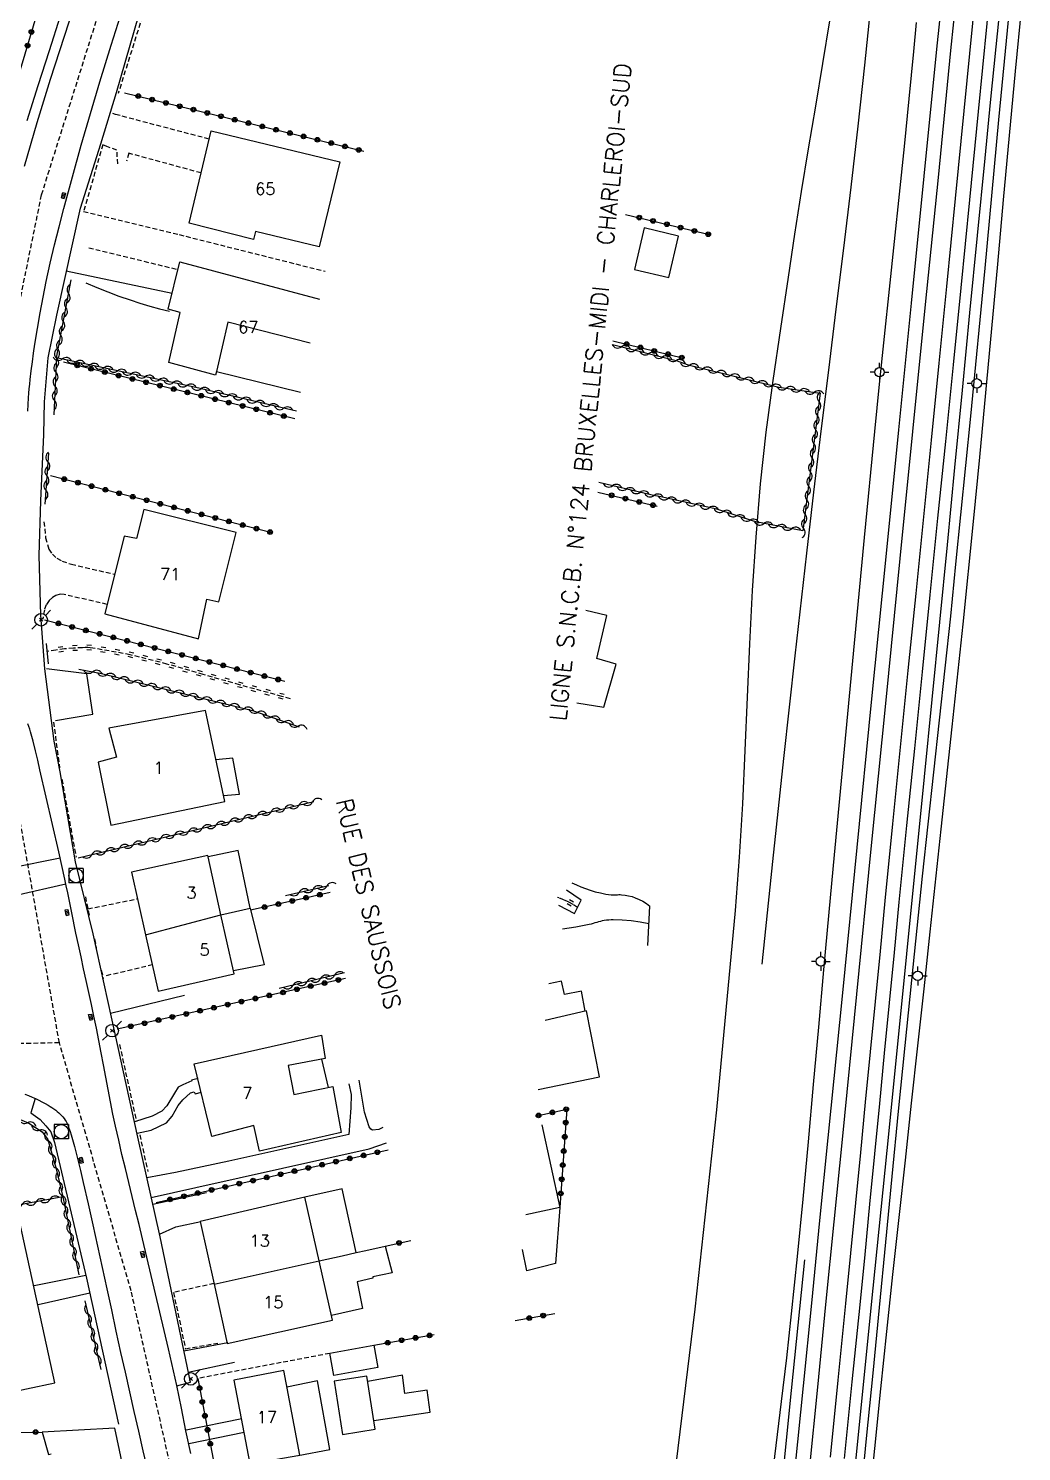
# Model space of a CAD drawing. Header units: millimetres. Extents: x 149998 to 151001, y 150999 to 152001.
# Drawn here: x 150295.6 to 150400.7, y 151510.6 to 151661.1 of the extents above; entities that cross this region are included whole.
import ezdxf
from ezdxf.enums import TextEntityAlignment as Align

# ---------------------------------------------------------------- set-up
doc = ezdxf.new("R2010")
doc.units = ezdxf.units.MM
doc.linetypes.add('DASHED', pattern=[0.75, 0.5, -0.25])
doc.layers.get('0').update_dxf_attribs({"linetype": 'CONTINUOUS'})
for name, color, linetype in [('W0001', 6, 'DASHED'), ('W0008', 7, 'CONTINUOUS'), ('W0014', 7, 'CONTINUOUS'), ('W0017', 7, 'CONTINUOUS'), ('W0020', 2, 'CONTINUOUS'), ('W0101', 7, 'CONTINUOUS'), ('W0104', 1, 'CONTINUOUS'), ('W0112', 1, 'DASHED'), ('W0120', 7, 'CONTINUOUS'), ('W0211', 2, 'CONTINUOUS'), ('W0214', 2, 'CONTINUOUS'), ('W0220', 5, 'DASHED'), ('W0310', 3, 'CONTINUOUS'), ('W0322', 7, 'CONTINUOUS'), ('W0323', 7, 'CONTINUOUS'), ('W0333', 7, 'CONTINUOUS'), ('W0401', 7, 'CONTINUOUS'), ('W0420', 7, 'CONTINUOUS'), ('W0473', 7, 'CONTINUOUS'), ('W0610', 7, 'CONTINUOUS'), ('W0700', 7, 'CONTINUOUS'), ('W0989', 7, 'CONTINUOUS'), ('W0991', 7, 'CONTINUOUS'), ('W1102', 7, 'CONTINUOUS')]:
    doc.layers.add(name, color=color, linetype=linetype)
doc.styles.get("Standard").update_dxf_attribs({"font": 'romans.shx', "width": 0.85})

# ---------------------------------------------------------------- blocks, each defined once
blk = doc.blocks.new('T473')
for p, q in [((-0.166667, 0.166667), (0.166667, -0.166667)), ((-0.166667, -0.166667), (0.166667, 0.166667)), ((0.500001, 0.500001), (1.000002, 1.000002)), ((-1.000002, -1.000002), (-0.500001, -0.500001))]:
    blk.add_line(p, q)
blk.add_ellipse((0, 0), major_axis=(0.471405, 0.471405), ratio=1, start_param=5.4977871438, end_param=11.780972451)
blk = doc.blocks.new('T610')
for p, q in [((-0.500001, 0), (-1.000002, 0)), ((0, 0.500001), (0, 1.000002)), ((0.500001, 0), (1.000002, 0)), ((0, -0.500001), (0, -1.000002))]:
    blk.add_line(p, q)
blk.add_ellipse((0, 0), major_axis=(-0.353554, 0.353554), ratio=1, start_param=3.926990817, end_param=10.2101761242)
blk = doc.blocks.new('T401')
for p, q in [((-0.3, 0.3), (0, 0.3)), ((-0.3, -0.25), (-0.3, 0.3)), ((-0.3, 0.15), (0, 0.15)), ((-0.3, 0), (0, 0)), ((0, 0.3), (0, -0.25)), ((-0.3, -0.15), (0, -0.15)), ((-0.3, -0.25), (-0.3, -0.3)), ((-0.3, -0.3), (0, -0.3)), ((0, -0.3), (0, -0.25))]:
    blk.add_line(p, q)
blk = doc.blocks.new('T420')
for p, q in [((0.75, 0.75), (-0.75, 0.75)), ((-0.75, 0.75), (-0.75, -0.75)), ((0.75, 0.75), (0.75, -0.75)), ((0.75, -0.75), (-0.75, -0.75))]:
    blk.add_line(p, q)
blk.add_ellipse((0, 0), major_axis=(-0.53, 0.53), ratio=1, start_param=3.926991, end_param=10.210176)
blk = doc.blocks.new('t310o')
at = {"color": 0, "linetype": 'Continuous'}
for centre, start, end in [((-0.5, 0.38), 216.8699, 323.1304), ((0.5, -0.37), 36.8699, 143.1303)]:
    blk.add_arc(centre, 0.625, start, end, dxfattribs=at)
blk = doc.blocks.new('t323o')
at = {"color": 0, "linetype": 'Continuous'}
for radius in [0.25, 0.15]:
    blk.add_circle((0, 0), radius, dxfattribs=at)
blk = doc.blocks.new('t220o')
at = {"color": 0, "linetype": 'Continuous'}
for p, q in [((-0.25, 0.25), (0.25, 0.25)), ((-0.25, -0.25), (0.25, -0.25))]:
    blk.add_line(p, q, dxfattribs=at)
blk = doc.blocks.new('t322o')
at = {"color": 0, "linetype": 'Continuous'}
for radius in [0.25, 0.15]:
    blk.add_circle((0, 0), radius, dxfattribs=at)

msp = doc.modelspace()

# ---------------------------------------------------------------- linework, layer by layer
at = {"layer": 'W0001'}
for points in [[(150285.24, 151606.57), (150291.57, 151613.27), (150293.45, 151626.15), (150297, 151643.57), (150305.64, 151671)], [(150298.88, 151553.86), (150294.42, 151579.11), (150288.8, 151596.6), (150285.24, 151606.57)], [(150298.88, 151553.86), (150287.51, 151553.64), (150276.4, 151553.51), (150263.34, 151557.66), (150243.51, 151565.54), (150223.9, 151572.93)], [(150320.9, 151429), (150320.93, 151442.84), (150319.53, 151462.67), (150316.59, 151482.52), (150311.05, 151507.23), (150306.47, 151527.64), (150298.88, 151553.86)]]:
    msp.add_lwpolyline(points, dxfattribs=at)
at = {"layer": 'W0008'}
for points in [[(150295.23, 151548.43), (150295.61, 151548.28), (150295.99, 151548.13), (150296.37, 151547.97)], [(150312.78, 151510.41), (150312.27, 151512.81), (150311.79, 151515.21), (150311.32, 151517.62)]]:
    msp.add_lwpolyline(points, dxfattribs=at)
at = {"layer": 'W0014'}
for points in [[(150311.32, 151517.6), (150312.74, 151517.96), (150309.54, 151533.33), (150307.19, 151543.9), (150304.78, 151554.8), (150302.47, 151565.39), (150300.58, 151573.02), (150299.76, 151577.77), (150298.97, 151582.51), (150298.32, 151585.78), (150297.34, 151593.42), (150296.91, 151599.1), (150296.76, 151605.4), (150296.92, 151611.2), (150297.23, 151618.22), (150297.31, 151621.67), (150297.7, 151626.31), (150298.6, 151630.83), (150301.13, 151642.13), (150303.27, 151648.96), (150304.94, 151654.36), (150309.73, 151671)], [(150300.86, 151664.87), (150299.39, 151660.31), (150297.91, 151655.74), (150296.48, 151651.16), (150295.16, 151646.55)], [(150295.53, 151620.68), (150295.62, 151622.07), (150295.66, 151622.56), (150295.7, 151623.04), (150295.75, 151623.53), (150295.8, 151624.01), (150295.91, 151624.95), (150296.03, 151625.88), (150296.16, 151626.82), (150296.3, 151627.75), (150296.57, 151629.42), (150296.85, 151631.07), (150297.16, 151632.73), (150297.49, 151634.38), (150297.92, 151636.32), (150298.37, 151638.25), (150298.86, 151640.17), (150299.36, 151642.09), (150300.26, 151645.46), (150301.2, 151648.82), (150302.17, 151652.17), (150303.17, 151655.51), (150304.37, 151659.4), (150305.61, 151663.27)], [(150298.97, 151662.45), (150297.79, 151658.77), (150296.6, 151655.08), (150295.44, 151651.39)], [(150311.32, 151517.62), (150310.41, 151521.5), (150309.5, 151525.38), (150308.59, 151529.26), (150307.67, 151533.14), (150307.31, 151534.63), (150306.95, 151536.12), (150306.59, 151537.6), (150306.22, 151539.09), (150305.86, 151540.57), (150305.5, 151542.06), (150305.16, 151543.55), (150304.83, 151545.04), (150304.55, 151546.33), (150304.29, 151547.63), (150304.04, 151548.93), (150303.8, 151550.23), (150303.55, 151551.52), (150303.31, 151552.82), (150303.06, 151554.12), (150302.8, 151555.42), (150302.53, 151556.68), (150302.27, 151557.93), (150301.99, 151559.19), (150301.72, 151560.44), (150301.44, 151561.7), (150301.17, 151562.96), (150300.9, 151564.21), (150300.63, 151565.47), (150300.48, 151566.18), (150300.33, 151566.89), (150300.19, 151567.6), (150300.05, 151568.31), (150299.9, 151569.03), (150299.76, 151569.74), (150299.61, 151570.45), (150299.45, 151571.16), (150298.82, 151574.06), (150298.16, 151576.95), (150297.5, 151579.84), (150296.82, 151582.73), (150296.59, 151583.75), (150296.36, 151584.76), (150296.12, 151585.77), (150295.83, 151586.77), (150295.74, 151587.05), (150295.64, 151587.33), (150295.54, 151587.61)], [(150296.32, 151547.99), (150295.85, 151546.45), (150296.85, 151545.74), (150297.46, 151545.1), (150297.98, 151544.46), (150298.37, 151543.32), (150301.75, 151528.98), (150305.12, 151513.53)], [(150296.37, 151547.97), (150296.7, 151547.8), (150297.03, 151547.63), (150297.36, 151547.45), (150297.68, 151547.27), (150297.89, 151547.14), (150298.09, 151547.02), (150298.3, 151546.88), (150298.5, 151546.74), (150298.66, 151546.61), (150298.82, 151546.47), (150298.98, 151546.32), (150299.12, 151546.17), (150299.25, 151546.02), (150299.38, 151545.86), (150299.49, 151545.7), (150299.6, 151545.53), (150299.76, 151545.19), (150299.89, 151544.84), (150300.01, 151544.49), (150300.12, 151544.14), (150300.48, 151542.89), (150300.8, 151541.62), (150301.1, 151540.35), (150301.4, 151539.09), (150301.93, 151536.85), (150302.43, 151534.6), (150302.93, 151532.35), (150303.41, 151530.1), (150303.9, 151527.86), (150304.38, 151525.61), (150304.87, 151523.36), (150305.36, 151521.11), (150305.83, 151519.03), (150306.3, 151516.95), (150306.77, 151514.86), (150307.24, 151512.78), (150307.72, 151510.7), (150308.19, 151508.62)]]:
    msp.add_lwpolyline(points, dxfattribs=at)
at = {"layer": 'W0017'}
for points in [[(150299.6, 151635.51), (150310.81, 151633.17)], [(150304.3, 151557), (150312.11, 151558.92)], [(150313.57, 151550.1), (150312.87, 151549.9), (150312.9, 151549.83), (150311.93, 151549.41), (150311.45, 151549.17), (150311.05, 151548.54), (150310.26, 151547.2), (150309.71, 151546.64), (150308.7, 151546.12), (150306.84, 151545.49)], [(150333.1, 151544.9), (150332.69, 151544.7), (150332.01, 151544.63), (150331.83, 151544.73), (150331.67, 151544.96), (150331.16, 151546.52), (150330.61, 151549.93)], [(150307.1, 151544.29), (150308.58, 151544.62), (150310.22, 151545.41), (150310.8, 151546.09), (150311.46, 151547.22), (150311.95, 151547.82), (150312.77, 151548.56), (150313.16, 151548.69), (150313.25, 151548.47), (150313.93, 151548.65)], [(150329.52, 151549.51), (150329.75, 151548.38), (150329.73, 151546.98), (150329.52, 151544.16), (150316.82, 151541.33), (150311.18, 151540.15), (150308.15, 151539.58)], [(150308.61, 151537.51), (150313.32, 151538.55), (150331.67, 151542.66), (150333.5, 151543.29)], [(150308.77, 151536.8), (150314.44, 151538.03)], [(150309.47, 151533.63), (150311.21, 151534.39), (150313.84, 151534.98)], [(150301.68, 151529.27), (150296.21, 151528.15)], [(150296.63, 151526.2), (150302.09, 151527.42)], [(150312.04, 151521.3), (150316.69, 151522.15)], [(150312.52, 151519.03), (150317.4, 151520.08)], [(150312.28, 151512.94), (150318.17, 151514.12)], [(150312.58, 151511.5), (150318.45, 151512.67)]]:
    msp.add_lwpolyline(points, dxfattribs=at)
at = {"layer": 'W0020'}
for points in [[(150293.72, 151572.37), (150298.96, 151573.44)], [(150294.31, 151569.49), (150299.56, 151570.68)]]:
    msp.add_lwpolyline(points, dxfattribs=at)
at = {"layer": 'W0101'}
for points in [[(150319.43, 151638.84), (150312.61, 151640.55), (150314.94, 151650.31), (150328.56, 151647.06), (150326.38, 151638.07), (150319.63, 151639.66), (150319.43, 151638.84)], [(150307.81, 151610.27), (150307.04, 151607.22), (150305.72, 151607.46), (150303.69, 151599.23), (150313.61, 151596.6), (150314.47, 151600.77), (150315.76, 151600.52), (150317.59, 151607.85)], [(150304.31, 151576.89), (150316.39, 151579.39), (150314.35, 151589), (150304.12, 151587.15), (150304.91, 151584.06), (150304.91, 151584.07), (150303, 151583.54)], [(150315.02, 151543.96), (150313.14, 151551.64), (150326.6, 151554.66), (150327, 151552.19), (150323.08, 151551.47), (150323.7, 151548.38), (150327.81, 151549.23), (150328.69, 151544.38), (150320.04, 151542.42), (150319.46, 151545.11)], [(150317.34, 151518.19), (150319.04, 151509.32), (150324.32, 151510.26), (150322.63, 151519.21)]]:
    msp.add_lwpolyline(points, close=True, dxfattribs=at)
for points in [[(150310.39, 151631.45), (150311.62, 151636.48), (150326.39, 151632.51)], [(150315.5, 151624.86), (150315.41, 151624.47), (150310.47, 151625.83), (150311.66, 151631.1), (150310.39, 151631.45)], [(150315.5, 151624.86), (150324.38, 151622.67)], [(150319.07, 151568.11), (150317.79, 151574.21), (150314.61, 151573.53), (150314.61, 151573.54)], [(150314.61, 151573.54), (150314.58, 151573.67), (150306.51, 151571.93)], [(150306.51, 151571.93), (150308, 151565.27)], [(150319.07, 151568.11), (150320.54, 151562.1), (150317.29, 151561.46), (150317.29, 151561.46)], [(150308, 151565.27), (150309.34, 151559.31), (150317.36, 151561.16), (150317.29, 151561.46)], [(150326.38, 151530.79), (150324.87, 151537.53), (150313.79, 151534.98)], [(150298.39, 151517.89), (150294.46, 151535.98)], [(150313.79, 151534.98), (150315.27, 151528.33)], [(150285.18, 151534.11), (150289.37, 151515.99), (150298.39, 151517.89)], [(150315.27, 151528.33), (150316.65, 151522.07), (150327.78, 151524.53), (150326.38, 151530.79)]]:
    msp.add_lwpolyline(points, dxfattribs=at)
at = {"layer": 'W0104'}
for points in [[(150363.35, 151634.8), (150364.4, 151639.19), (150360.77, 151640.06), (150359.72, 151635.67), (150363.35, 151634.8)], [(150327.49, 151521.03), (150332.14, 151521.89), (150332.57, 151519.53), (150327.92, 151518.68), (150327.49, 151521.03)], [(150327.95, 151518.07), (150328.84, 151512.44), (150332.31, 151512.99), (150331.42, 151518.62)]]:
    msp.add_lwpolyline(points, close=True, dxfattribs=at)
for points in [[(150325.43, 151627.85), (150316.7, 151630.08), (150315.5, 151624.86)], [(150353.63, 151589.84), (150356.49, 151589.38), (150357.8, 151593.9), (150355.75, 151594.52), (150356.81, 151599.07), (150354.6, 151599.6)], [(150316.26, 151580.01), (150316.26, 151580.01), (150317.94, 151580.15), (150317.23, 151583.98), (150315.45, 151583.81)], [(150315.97, 151567.41), (150314.61, 151573.54)], [(150317.29, 151561.46), (150315.97, 151567.41)], [(150354.52, 151557.21), (150354.11, 151559.33), (150352.34, 151558.99), (150352, 151560.4), (150350.67, 151560.11)], [(150349.55, 151548.93), (150356.03, 151550.28), (150354.66, 151557.24), (150350.28, 151556.24)], [(150327.35, 151549.13), (150327.35, 151549.13), (150326.66, 151552.13)], [(150349.93, 151545.2), (150351.82, 151536.44), (150348.23, 151535.66)], [(150330.27, 151531.69), (150330.27, 151531.7), (150328.79, 151538.41), (150324.87, 151537.53), (150324.88, 151537.52)], [(150351.82, 151536.44), (150351.82, 151536.44), (150351.38, 151530.54), (150348.33, 151529.76), (150347.87, 151531.99)], [(150326.38, 151530.79), (150326.38, 151530.79), (150328.82, 151531.35), (150330.27, 151531.69)], [(150330.27, 151531.69), (150331.3, 151531.88), (150333.36, 151532.37), (150334.09, 151529.54), (150332.03, 151529.1), (150332.05, 151528.98), (150330.4, 151528.58), (150330.97, 151525.77), (150327.67, 151525.03), (150327.67, 151525.03)], [(150324.13, 151510.23), (150327.49, 151510.84), (150326.18, 151518.11), (150322.96, 151517.46), (150322.96, 151517.47)], [(150332.17, 151513.89), (150332.17, 151513.9), (150338.12, 151514.79), (150337.78, 151517.14), (150335.42, 151516.77), (150335.19, 151518.7), (150331.51, 151518.05)], [(150304.76, 151513.1), (150297.05, 151512.69), (150297.74, 151510.33), (150298.01, 151510.4)], [(150305.88, 151507.77), (150304.76, 151513.1)]]:
    msp.add_lwpolyline(points, dxfattribs=at)
at = {"layer": 'W0112'}
for points in [[(150310.33, 151671), (150305.11, 151654.28)], [(150314.73, 151649.45), (150304.83, 151652.05), (150304.52, 151652.16)], [(150305.06, 151646.83), (150304.97, 151648.27), (150303.9, 151648.65), (150303.9, 151648.66), (150303.49, 151648.85), (150301.43, 151641.79), (150301.44, 151641.79)], [(150313.88, 151645.87), (150306.22, 151647.95), (150305.98, 151647.1)], [(150301.44, 151641.79), (150311.55, 151639.35), (150326.99, 151635.47)], [(150302, 151637.96), (150311.42, 151635.65)], [(150297.25, 151608.98), (150297.42, 151607.28), (150297.78, 151606.06), (150298.14, 151605.54), (150298.62, 151605.12), (150299.16, 151604.81), (150300.15, 151604.48), (150304.73, 151603.42)], [(150303.94, 151600.24), (150299.39, 151601.27), (150298.98, 151601.33), (150298.5, 151601.16), (150298.17, 151600.96), (150297.8, 151600.64), (150297.5, 151600.2), (150297.29, 151599.65), (150297.12, 151598.68)], [(150298.26, 151587.78), (150298.9, 151582.95)], [(150299.14, 151581.75), (150300.64, 151573.49)], [(150301.63, 151569.31), (150302.07, 151567.2)], [(150301.9, 151568.03), (150307.14, 151569.1)], [(150302.59, 151564.85), (150302.78, 151563.88)], [(150303.87, 151561), (150305.37, 151561.33), (150308.71, 151562.13)], [(150303.32, 151561.54), (150303.53, 151560.67)], [(150305.24, 151553.67), (150307.04, 151545.54)], [(150307.38, 151544.14), (150308.24, 151540.25)], [(150315.25, 151528.4), (150310.95, 151527.46), (150312.22, 151521.51), (150315.65, 151522.1)], [(150327.49, 151521.01), (150313.53, 151518.37)]]:
    msp.add_lwpolyline(points, dxfattribs=at)
at = {"layer": 'W0120'}
for points in [[(150297.47, 151596.1), (150297.69, 151593.94)], [(150351.68, 151568.41), (150353.37, 151567.54), (150354.08, 151568.96), (150352.53, 151570.02)], [(150361.13, 151564.14), (150361.35, 151568.33)]]:
    msp.add_lwpolyline(points, dxfattribs=at)
at = {"layer": 'W0211'}
for points in [[(150363.59, 151504.66), (150366.16, 151525.7), (150368.45, 151546.76), (150370.43, 151567.86), (150370.86, 151573.49), (150371.2, 151579.13), (150371.46, 151584.77), (150371.7, 151590.42), (150371.94, 151596.06), (150372.22, 151601.7), (150372.59, 151607.34), (150373.07, 151612.97), (150373.68, 151618.46), (150374.41, 151623.93), (150375.21, 151629.4), (150376.02, 151634.86), (150376.7, 151639.38), (150377.42, 151643.9), (150378.16, 151648.41), (150378.91, 151652.92), (150379.66, 151657.44), (150380.4, 151661.95), (150381.1, 151666.47), (150381.77, 151671)], [(150399.14, 151671), (150398.55, 151665.11), (150397.97, 151659.21), (150397.38, 151653.32), (150396.8, 151647.42), (150395.99, 151639.24), (150395.19, 151631.07), (150394.39, 151622.89), (150393.6, 151614.71), (150392.8, 151606.53), (150392, 151598.36), (150391.2, 151590.18), (150390.39, 151582), (150388.52, 151563.28), (150386.64, 151544.55), (150384.75, 151525.83), (150382.86, 151507.11)], [(150400.69, 151663.46), (150400.02, 151656.65), (150399.37, 151649.84), (150398.75, 151643.03), (150398.13, 151636.22), (150397.51, 151629.41), (150396.89, 151622.6), (150396.24, 151615.79), (150395.58, 151608.99), (150394.47, 151598.14), (150393.32, 151587.29), (150392.16, 151576.45), (150390.99, 151565.61), (150390.34, 151559.57), (150389.69, 151553.53), (150389.02, 151547.49), (150388.36, 151541.44), (150387.7, 151535.4), (150387.05, 151529.36), (150386.41, 151523.32), (150385.78, 151517.27), (150384.49, 151504.66)], [(150374.17, 151506.63), (150374.74, 151511.27), (150375.3, 151515.91), (150375.84, 151520.56), (150376.36, 151525.21), (150376.98, 151531.27), (150377.57, 151537.33), (150378.14, 151543.4), (150378.69, 151549.47), (150379.23, 151555.53), (150379.77, 151561.6), (150380.32, 151567.67), (150380.88, 151573.73), (150381.94, 151584.93), (150383, 151596.13), (150384.07, 151607.32), (150385.16, 151618.51), (150385.67, 151623.54), (150386.19, 151628.56), (150386.72, 151633.59), (150387.26, 151638.61), (150387.79, 151643.64), (150388.31, 151648.67), (150388.81, 151653.69), (150389.29, 151658.72), (150389.57, 151661.79)], [(150301.68, 151634.26), (150302.84, 151633.76), (150304.01, 151633.29), (150305.18, 151632.85), (150306.37, 151632.44), (150307.4, 151632.1), (150308.44, 151631.79), (150309.48, 151631.5), (150310.53, 151631.24)], [(150374.61, 151499.81), (150376.17, 151515.36), (150377.74, 151530.91)]]:
    msp.add_lwpolyline(points, dxfattribs=at)
at = {"layer": 'W0214'}
for points in [[(150385.39, 151671), (150385.09, 151667.57), (150384.78, 151664.13), (150384.44, 151660.7), (150384.08, 151657.27), (150383.37, 151650.81), (150382.62, 151644.36), (150381.84, 151637.91), (150381.05, 151631.46), (150380.25, 151625.01), (150379.45, 151618.56), (150378.68, 151612.11), (150377.93, 151605.65), (150376.7, 151594.79), (150375.51, 151583.92), (150374.34, 151573.05), (150373.2, 151562.18)], [(150383.6, 151505.09), (150384.29, 151512.01), (150384.97, 151518.94), (150385.65, 151525.86), (150386.32, 151532.79), (150387, 151539.72), (150387.68, 151546.64), (150388.37, 151553.57), (150389.07, 151560.49), (150389.64, 151565.99), (150390.22, 151571.49), (150390.82, 151576.99), (150391.42, 151582.49), (150392.01, 151587.99), (150392.61, 151593.49), (150393.19, 151598.99), (150393.75, 151604.49), (150395.31, 151620.15), (150396.82, 151635.81), (150398.3, 151651.47), (150399.8, 151667.13)]]:
    msp.add_lwpolyline(points, dxfattribs=at)
at = {"layer": 'W0220'}
for points in [[(150323.33, 151590.26), (150322.42, 151590.51), (150317.95, 151591.72), (150314.11, 151592.82), (150310.26, 151593.93), (150306.37, 151594.91), (150302.42, 151595.62), (150302.15, 151595.65), (150301.88, 151595.66), (150301.61, 151595.66), (150301.34, 151595.65), (150300.39, 151595.6), (150299.44, 151595.52), (150298.5, 151595.41), (150297.55, 151595.27)], [(150353.7, 151568.19), (150353.23, 151568.49), (150352.75, 151568.76), (150352.25, 151568.99), (150351.73, 151569.19), (150351.58, 151569.24)]]:
    msp.add_lwpolyline(points, dxfattribs=at)
at = {"layer": 'W0310'}
for points in [[(150323.97, 151620.66), (150313.33, 151623.17), (150312.83, 151623.29), (150298.59, 151626.33), (150300.13, 151634.57)], [(150357.41, 151627.71), (150364.14, 151626.03), (150365.4, 151625.59), (150374.17, 151623.43), (150375.01, 151623.2), (150379.37, 151622.56), (150377.56, 151608.02), (150372.57, 151608.95), (150372.22, 151609.07), (150368.45, 151610.29), (150362.53, 151611.61), (150361.59, 151611.8), (150355.95, 151613.13)], [(150298.59, 151626.33), (150298.28, 151620.29)], [(150297.73, 151616.24), (150297.35, 151610.83)], [(150300.94, 151593.39), (150303.34, 151592.92), (150319.31, 151589.02), (150324.27, 151587.29)], [(150300.87, 151573.42), (150325.8, 151579.37)], [(150322.8, 151569.45), (150327.4, 151570.49)], [(150329.05, 151561.28), (150322.15, 151559.6)], [(150284.24, 151543.45), (150283.39, 151547.47), (150290.94, 151546.71), (150293.08, 151546.47), (150295.65, 151545.35), (150297.05, 151544.45), (150297.65, 151543.64), (150298.49, 151540.69), (150299.24, 151537.56), (150294.31, 151536.64)], [(150299.24, 151537.56), (150300.93, 151529.33)], [(150301.59, 151526.57), (150303.27, 151519.32)]]:
    msp.add_lwpolyline(points, dxfattribs=at)
at = {"layer": 'W0322'}
msp.add_lwpolyline([(150298.97, 151671), (150294.25, 151655.1), (150291.49, 151645.35), (150292.06, 151643.12), (150288.78, 151618.19)], dxfattribs=at)
at = {"layer": 'W0323'}
for points in [[(150305.78, 151654.34), (150331.1, 151648.18)], [(150358.78, 151641.49), (150367.8, 151639.33)], [(150357.45, 151628.12), (150364.94, 151626.29)], [(150323.8, 151619.86), (150299.32, 151625.87)], [(150297.94, 151613.86), (150321.35, 151607.84)], [(150355.85, 151612.12), (150362.12, 151610.62)], [(150297.32, 151598.61), (150322.75, 151592.11)], [(150327.53, 151569.78), (150324.57, 151569.1), (150319.12, 151567.89)], [(150329.17, 151560.68), (150304.98, 151555.29)], [(150349.27, 151546.1), (150352.57, 151546.85), (150351.82, 151536.44)], [(150309.13, 151536.97), (150333.68, 151542.56)], [(150333.36, 151532.37), (150336.07, 151532.97)], [(150347.12, 151524.49), (150351.32, 151525.22)], [(150332.14, 151521.89), (150338.55, 151523)], [(150313.53, 151518.37), (150315.4, 151508.51)], [(150277.34, 151514.21), (150281.47, 151513.82), (150283.16, 151512.51), (150289.06, 151512.63), (150297.05, 151512.69)]]:
    msp.add_lwpolyline(points, dxfattribs=at)
at = {"layer": 'W0333'}
for points in [[(150298.47, 151587.97), (150302.43, 151588.63), (150301.77, 151592.89), (150297.52, 151593.43)], [(150353.11, 151570.8), (150353.58, 151570.57), (150354.05, 151570.37), (150354.54, 151570.18), (150355.03, 151570.01), (150355.57, 151569.85), (150356.13, 151569.71), (150356.69, 151569.6), (150357.26, 151569.52), (150357.4, 151569.51), (150357.54, 151569.51), (150357.68, 151569.51), (150357.82, 151569.52), (150357.95, 151569.53), (150358.09, 151569.54), (150358.23, 151569.54), (150358.37, 151569.53), (150358.74, 151569.48), (150359.11, 151569.42), (150359.47, 151569.33), (150359.82, 151569.21), (150360.22, 151569.03), (150360.62, 151568.83), (150360.99, 151568.59), (150361.35, 151568.33)], [(150361.25, 151566.46), (150360.32, 151566.63), (150359.38, 151566.75), (150358.44, 151566.83), (150357.49, 151566.86), (150357.25, 151566.86), (150357.01, 151566.85), (150356.77, 151566.83), (150356.53, 151566.79), (150356.33, 151566.76), (150356.13, 151566.71), (150355.93, 151566.66), (150355.74, 151566.6), (150355.54, 151566.54), (150355.35, 151566.48), (150355.15, 151566.43), (150354.95, 151566.38), (150354.24, 151566.23), (150353.53, 151566.1), (150352.82, 151565.98), (150352.11, 151565.87)]]:
    msp.add_lwpolyline(points, dxfattribs=at)
at = {"layer": 'W0700'}
for points in [[(150392.88, 151671), (150392.58, 151667.99), (150392.29, 151664.98), (150391.99, 151661.97), (150391.69, 151658.96), (150390.35, 151645.53), (150389.01, 151632.1), (150387.67, 151618.68), (150386.33, 151605.25), (150384.79, 151589.89), (150383.26, 151574.53), (150381.73, 151559.16), (150380.19, 151543.8), (150379.32, 151535.06), (150378.45, 151526.33), (150377.58, 151517.59), (150376.71, 151508.86)], [(150394.39, 151671), (150394.09, 151667.95), (150393.79, 151664.9), (150393.48, 151661.86), (150393.18, 151658.81), (150391.85, 151645.38), (150390.5, 151631.96), (150389.16, 151618.53), (150387.82, 151605.1), (150386.29, 151589.74), (150384.75, 151574.38), (150383.22, 151559.01), (150381.69, 151543.65), (150380.82, 151534.92), (150379.95, 151526.18), (150379.08, 151517.45), (150378.21, 151508.71)], [(150396.41, 151671), (150395.5, 151661.72), (150394.59, 151652.43), (150393.68, 151643.15), (150392.76, 151633.86), (150391.95, 151625.74), (150391.14, 151617.62), (150390.32, 151609.5), (150389.49, 151601.38), (150388.67, 151593.25), (150387.85, 151585.13), (150387.04, 151577.01), (150386.23, 151568.89), (150385.71, 151563.56), (150385.19, 151558.24), (150384.67, 151552.92), (150384.15, 151547.59), (150383.64, 151542.27), (150383.12, 151536.95), (150382.6, 151531.62), (150382.07, 151526.3), (150381.25, 151518.17), (150380.43, 151510.04)], [(150397.92, 151671), (150397.01, 151661.68), (150396.09, 151652.36), (150395.18, 151643.04), (150394.25, 151633.72), (150393.44, 151625.59), (150392.63, 151617.47), (150391.81, 151609.35), (150390.99, 151601.23), (150390.17, 151593.11), (150389.35, 151584.98), (150388.53, 151576.86), (150387.72, 151568.74), (150387.2, 151563.42), (150386.68, 151558.09), (150386.16, 151552.77), (150385.65, 151547.44), (150385.13, 151542.12), (150384.61, 151536.8), (150384.09, 151531.47), (150383.56, 151526.15), (150382.74, 151518.02), (150381.92, 151509.89)]]:
    msp.add_lwpolyline(points, dxfattribs=at)
at = {"layer": 'W1102'}
for points in [[(150308, 151565.27), (150315.97, 151567.41), (150315.96, 151567.41), (150315.97, 151567.41), (150319.07, 151568.11)], [(150315.27, 151528.33), (150326.38, 151530.79)]]:
    msp.add_lwpolyline(points, dxfattribs=at)

# ---------------------------------------------------------------- block references
at = {"layer": 'W0220'}
for p, rotation in [((150299.04, 151595.47), 186.708697398665), ((150300.53, 151595.61), 183.0459649471215), ((150302.03, 151595.66), 177.7700099420562), ((150303.51, 151595.43), 169.7852588768035), ((150304.99, 151595.16), 169.7852588768035), ((150306.46, 151594.89), 165.8346332310286), ((150307.92, 151594.52), 165.8346332310286), ((150309.37, 151594.15), 165.8346332310286), ((150310.82, 151593.77), 163.9137026563236), ((150312.26, 151593.35), 163.9137026563236), ((150313.7, 151592.94), 163.9137026563236), ((150315.15, 151592.52), 164.0365457335942), ((150316.59, 151592.11), 164.0365457335942), ((150318.03, 151591.7), 164.8472166724786), ((150319.48, 151591.31), 164.8472166724786), ((150320.93, 151590.92), 164.8472166724786), ((150322.37, 151590.52), 164.8472166724786), ((150352.95, 151568.65), 151.143845854797)]:
    msp.add_blockref('t220o', p, dxfattribs=dict(at, rotation=rotation))
at = {"layer": 'W0310'}
for p, rotation in [((150299.86, 151633.1), 79.3706925407515), ((150299.58, 151631.62), 79.3706925407515), ((150299.3, 151630.15), 79.3706925407515), ((150299.03, 151628.68), 79.3706925407515), ((150298.75, 151627.2), 79.3706925407515), ((150299.19, 151626.2), 167.9662496485391), ((150298.58, 151626.28), 267.0623861244388), ((150358.34, 151627.48), 345.9500188903472), ((150359.8, 151627.11), 345.9500188903472), ((150361.25, 151626.75), 345.9500188903472), ((150362.71, 151626.39), 345.9500188903472), ((150364.16, 151626.02), 340.8862229941699), ((150298.51, 151624.78), 267.0623861244388), ((150300.65, 151625.89), 167.9662496485391), ((150302.12, 151625.58), 167.9662496485391), ((150303.59, 151625.26), 167.9662496485391), ((150305.05, 151624.95), 167.9662496485391), ((150306.52, 151624.64), 167.9662496485391), ((150365.58, 151625.54), 346.1544854024286), ((150367.04, 151625.19), 346.1544854024286), ((150368.5, 151624.83), 346.1544854024286), ((150298.43, 151623.29), 267.0623861244388), ((150307.99, 151624.33), 167.9662496485391), ((150309.46, 151624.01), 167.9662496485391), ((150310.92, 151623.7), 167.9662496485391), ((150312.39, 151623.39), 167.9662496485391), ((150313.85, 151623.04), 166.7530614202639), ((150369.95, 151624.47), 346.1544854024286), ((150371.41, 151624.11), 346.1544854024286), ((150372.87, 151623.75), 346.1544854024286), ((150374.32, 151623.39), 345.0003532854884), ((150375.79, 151623.09), 351.5687496005026), ((150298.35, 151621.79), 267.0623861244388), ((150315.31, 151622.7), 166.7530614202639), ((150316.77, 151622.36), 166.7530614202639), ((150318.23, 151622.01), 166.7530614202639), ((150319.69, 151621.67), 166.7530614202639), ((150377.27, 151622.87), 351.5687496005026), ((150378.76, 151622.65), 351.5687496005026), ((150379.26, 151621.69), 262.9118460261962), ((150321.15, 151621.32), 166.7530614202639), ((150322.61, 151620.98), 166.7530614202639), ((150379.08, 151620.2), 262.9118460261962), ((150378.89, 151618.71), 262.9118460261962), ((150378.71, 151617.22), 262.9118460261962), ((150297.66, 151615.32), 266.0024679583213), ((150378.52, 151615.73), 262.9118460261962), ((150297.56, 151613.82), 266.0024679583213), ((150378.34, 151614.24), 262.9118460261962), ((150297.45, 151612.32), 266.0024679583213), ((150357.41, 151612.79), 166.7530614201444), ((150378.15, 151612.75), 262.9118460261962), ((150358.87, 151612.44), 166.7530614201444), ((150360.33, 151612.1), 166.7530614201444), ((150361.79, 151611.76), 168.0434157569513), ((150363.26, 151611.44), 167.4455886732094), ((150364.72, 151611.12), 167.4455886732094), ((150377.97, 151611.27), 262.9118460261962), ((150366.19, 151610.79), 167.4455886732094), ((150367.65, 151610.46), 167.4455886732094), ((150369.1, 151610.08), 162.0728899520478), ((150370.53, 151609.61), 162.0728899520478), ((150377.78, 151609.78), 262.9118460261962), ((150371.95, 151609.15), 162.0728899520478), ((150373.41, 151608.79), 169.4752556668005), ((150374.88, 151608.52), 169.4752556668005), ((150376.36, 151608.24), 169.4752556668005), ((150377.6, 151608.29), 262.9118460261962), ((150302.41, 151593.1), 348.8046497657696), ((150303.88, 151592.79), 346.2892395903044), ((150305.33, 151592.43), 346.2892395903044), ((150306.79, 151592.07), 346.2892395903044), ((150308.25, 151591.72), 346.2892395903044), ((150309.71, 151591.36), 346.2892395903044), ((150311.16, 151591.01), 346.2892395903044), ((150312.62, 151590.65), 346.2892395903044), ((150314.08, 151590.3), 346.2892395903044), ((150315.53, 151589.94), 346.2892395903044), ((150316.99, 151589.59), 346.2892395903044), ((150318.45, 151589.23), 346.2892395903044), ((150319.89, 151588.82), 340.7733993848927), ((150321.31, 151588.32), 340.7733993848927), ((150322.72, 151587.83), 340.7733993848927), ((150324.14, 151587.34), 340.7733993848927), ((150325.67, 151579.34), 13.43394592169674), ((150319.83, 151577.95), 13.43394592169674), ((150321.29, 151578.3), 13.43394592169674), ((150322.75, 151578.64), 13.43394592169674), ((150324.21, 151578.99), 13.43394592169674), ((150314, 151576.55), 13.43394592169674), ((150315.46, 151576.9), 13.43394592169674), ((150316.91, 151577.25), 13.43394592169674), ((150318.37, 151577.6), 13.43394592169674), ((150308.16, 151575.16), 13.43394592169674), ((150309.62, 151575.51), 13.43394592169674), ((150311.08, 151575.86), 13.43394592169674), ((150312.54, 151576.2), 13.43394592169674), ((150302.32, 151573.77), 13.43394592169674), ((150303.78, 151574.11), 13.43394592169674), ((150305.24, 151574.46), 13.43394592169674), ((150306.7, 151574.81), 13.43394592169674), ((150327.19, 151570.44), 12.66462097117282), ((150324.26, 151569.78), 12.66462097117282), ((150325.73, 151570.11), 12.66462097117282), ((150323.6, 151559.95), 193.6801592430235), ((150325.06, 151560.3), 193.6801592430235), ((150326.52, 151560.66), 193.6801592430235), ((150327.98, 151561.01), 193.6801592430235), ((150295.5, 151545.41), 336.5413293496363), ((150296.78, 151544.62), 327.1677323202053), ((150297.7, 151543.48), 285.9787267753135), ((150298.11, 151542.03), 285.9787267753135), ((150298.52, 151540.59), 283.3413908686734), ((150298.86, 151539.13), 283.3413908686734), ((150297.88, 151537.31), 190.5248006168883), ((150299.21, 151537.67), 283.3413908686734), ((150299.42, 151536.67), 281.6522961587344), ((150294.93, 151536.76), 190.5248006168883), ((150296.4, 151537.03), 190.5248006168883), ((150299.72, 151535.21), 281.6522961587344), ((150300.02, 151533.74), 281.6522961587344), ((150300.33, 151532.27), 281.6522961587344), ((150300.63, 151530.8), 281.6522961587344), ((150301.91, 151525.17), 283.0084758798536), ((150302.25, 151523.7), 283.0084758798536), ((150302.59, 151522.24), 283.0084758798536), ((150302.93, 151520.78), 283.0084758798536)]:
    msp.add_blockref('t310o', p, dxfattribs=dict(at, rotation=rotation))
at = {"layer": 'W0322', "rotation": 253.4492289275971}
for p in [(150295.51, 151659.34), (150295.93, 151660.78)]:
    msp.add_blockref('t322o', p, dxfattribs=at)
at = {"layer": 'W0323'}
for p, rotation in [((150307.23, 151653.99), 346.3257179947003), ((150308.69, 151653.63), 346.3257179947003), ((150310.15, 151653.28), 346.3257179947003), ((150311.61, 151652.92), 346.3257179947003), ((150313.06, 151652.57), 346.3257179947003), ((150314.52, 151652.21), 346.3257179947003), ((150315.98, 151651.86), 346.3257179947003), ((150317.44, 151651.5), 346.3257179947003), ((150318.89, 151651.15), 346.3257179947003), ((150320.35, 151650.79), 346.3257179947003), ((150321.81, 151650.44), 346.3257179947003), ((150323.27, 151650.09), 346.3257179947003), ((150324.72, 151649.73), 346.3257179947003), ((150326.18, 151649.38), 346.3257179947003), ((150327.64, 151649.02), 346.3257179947003), ((150329.1, 151648.67), 346.3257179947003), ((150330.55, 151648.31), 346.3257179947003), ((150360.24, 151641.14), 346.5411278312227), ((150361.7, 151640.79), 346.5411278312227), ((150363.16, 151640.44), 346.5411278312227), ((150364.61, 151640.09), 346.5411278312227), ((150366.07, 151639.74), 346.5411278312227), ((150367.53, 151639.39), 346.5411278312227), ((150358.9, 151627.76), 346.2759348279097), ((150360.36, 151627.41), 346.2759348279097), ((150361.82, 151627.05), 346.2759348279097), ((150363.28, 151626.7), 346.2759348279097), ((150364.73, 151626.34), 346.2759348279097), ((150300.78, 151625.52), 166.2034180900853), ((150302.24, 151625.16), 166.2034180900853), ((150303.69, 151624.8), 166.2034180900853), ((150305.15, 151624.44), 166.2034180900853), ((150306.61, 151624.09), 166.2034180900853), ((150308.06, 151623.73), 166.2034180900853), ((150309.52, 151623.37), 166.2034180900853), ((150310.98, 151623.01), 166.2034180900853), ((150312.43, 151622.65), 166.2034180900853), ((150313.89, 151622.3), 166.2034180900853), ((150315.35, 151621.94), 166.2034180900853), ((150316.8, 151621.58), 166.2034180900853), ((150318.26, 151621.22), 166.2034180900853), ((150319.72, 151620.87), 166.2034180900853), ((150321.17, 151620.51), 166.2034180900853), ((150322.63, 151620.15), 166.2034180900853), ((150299.39, 151613.48), 345.598381017665), ((150300.84, 151613.11), 345.598381017665), ((150302.29, 151612.74), 345.598381017665), ((150303.75, 151612.36), 345.598381017665), ((150305.2, 151611.99), 345.598381017665), ((150306.65, 151611.62), 345.598381017665), ((150308.11, 151611.25), 345.598381017665), ((150357.31, 151611.77), 346.6223136360057), ((150358.77, 151611.42), 346.6223136360057), ((150309.56, 151610.87), 345.598381017665), ((150311.01, 151610.5), 345.598381017665), ((150312.46, 151610.13), 345.598381017665), ((150313.92, 151609.75), 345.598381017665), ((150360.23, 151611.08), 346.6223136360057), ((150361.69, 151610.73), 346.6223136360057), ((150315.37, 151609.38), 345.598381017665), ((150316.82, 151609.01), 345.598381017665), ((150318.28, 151608.63), 345.598381017665), ((150319.73, 151608.26), 345.598381017665), ((150321.18, 151607.89), 345.598381017665), ((150298.78, 151598.23), 345.6620285765378), ((150300.23, 151597.86), 345.6620285765378), ((150301.68, 151597.49), 345.6620285765378), ((150303.14, 151597.12), 345.6620285765378), ((150304.59, 151596.75), 345.6620285765378), ((150306.04, 151596.38), 345.6620285765378), ((150307.5, 151596), 345.6620285765378), ((150308.95, 151595.63), 345.6620285765378), ((150310.4, 151595.26), 345.6620285765378), ((150311.86, 151594.89), 345.6620285765378), ((150313.31, 151594.52), 345.6620285765378), ((150314.76, 151594.15), 345.6620285765378), ((150316.22, 151593.78), 345.6620285765378), ((150317.67, 151593.4), 345.6620285765378), ((150319.12, 151593.03), 345.6620285765378), ((150320.58, 151592.66), 345.6620285765378), ((150322.03, 151592.29), 345.6620285765378), ((150324.98, 151569.2), 192.9089115801293), ((150326.44, 151569.53), 192.9089115801293), ((150320.59, 151568.22), 192.4920553775928), ((150322.05, 151568.54), 192.4920553775928), ((150323.52, 151568.87), 192.4920553775928), ((150326.94, 151560.18), 192.5518817243474), ((150328.4, 151560.51), 192.5518817243474), ((150319.62, 151558.55), 192.5518817243474), ((150321.08, 151558.88), 192.5518817243474), ((150322.55, 151559.2), 192.5518817243474), ((150324.01, 151559.53), 192.5518817243474), ((150325.47, 151559.86), 192.5518817243474), ((150313.76, 151557.25), 192.5518817243474), ((150315.23, 151557.57), 192.5518817243474), ((150316.69, 151557.9), 192.5518817243474), ((150318.15, 151558.23), 192.5518817243474), ((150306.44, 151555.62), 192.5518817243474), ((150307.9, 151555.94), 192.5518817243474), ((150309.37, 151556.27), 192.5518817243474), ((150310.83, 151556.6), 192.5518817243474), ((150312.3, 151556.92), 192.5518817243474), ((150351.05, 151546.51), 12.8217675912749), ((150352.51, 151546.84), 12.8217675912749), ((150349.59, 151546.18), 12.8217675912749), ((150352.46, 151545.42), 265.9198560815639), ((150352.36, 151543.92), 265.9198560815639), ((150331.07, 151541.96), 12.82176759134682), ((150332.53, 151542.29), 12.82176759134682), ((150352.25, 151542.42), 265.9198560815639), ((150325.22, 151540.63), 12.82176759134682), ((150326.68, 151540.96), 12.82176759134682), ((150328.14, 151541.3), 12.82176759134682), ((150329.61, 151541.63), 12.82176759134682), ((150352.14, 151540.93), 265.9198560815639), ((150317.91, 151538.97), 12.82176759134682), ((150319.37, 151539.3), 12.82176759134682), ((150320.83, 151539.63), 12.82176759134682), ((150322.29, 151539.96), 12.82176759134682), ((150323.76, 151540.3), 12.82176759134682), ((150352.04, 151539.43), 265.9198560815639), ((150312.06, 151537.63), 12.82176759134682), ((150313.52, 151537.97), 12.82176759134682), ((150314.98, 151538.3), 12.82176759134682), ((150316.44, 151538.63), 12.82176759134682), ((150351.93, 151537.93), 265.9198560815639), ((150310.59, 151537.3), 12.82176759134682), ((150334.83, 151532.7), 12.48976625754994), ((150348.6, 151524.75), 9.873623797598452), ((150350.07, 151525.01), 9.873623797598452), ((150335.09, 151522.4), 9.873623797648621), ((150336.57, 151522.66), 9.873623797648621), ((150338.05, 151522.91), 9.873623797648621), ((150333.62, 151522.14), 9.873623797648621), ((150313.72, 151517.35), 280.7322246472876), ((150314, 151515.88), 280.7322246472876), ((150314.28, 151514.41), 280.7322246472876), ((150296.37, 151512.69), 0.4517030818909391), ((150314.56, 151512.93), 280.7322246472876), ((150314.84, 151511.46), 280.7322246472876)]:
    msp.add_blockref('t323o', p, dxfattribs=dict(at, rotation=rotation))
at = {"layer": 'W0401'}
for p, rotation in [((150299.46, 151643.44), 345.0373214437592), ((150299.84, 151567.68), 11.42635004838506), ((150302.33, 151556.61), 11.89380819518074), ((150301.05, 151541.38), 193.4662593548574), ((150307.84, 151531.52), 13.30391440970821)]:
    msp.add_blockref('T401', p, dxfattribs=dict(at, rotation=rotation))
at = {"layer": 'W0420'}
for p in [(150300.64, 151571.55), (150299.08, 151544.47)]:
    msp.add_blockref('T420', p, dxfattribs=at)
at = {"layer": 'W0473'}
for p in [(150296.95, 151598.61), (150304.46, 151555.15), (150312.79, 151518.32)]:
    msp.add_blockref('T473', p, dxfattribs=at)
at = {"layer": 'W0610'}
for p in [(150385.66, 151624.8), (150395.94, 151623.61), (150379.45, 151562.48), (150389.7, 151560.94)]:
    msp.add_blockref('T610', p, dxfattribs=at)

# ---------------------------------------------------------------- texts
at = {"layer": 'W0989'}
msp.add_text('LIGNE S.N.C.B. N°124 BRUXELLES-MIDI - CHARLEROI-SUD', height=1.75, rotation=84.3085, dxfattribs=at).set_placement((150355.07, 151622.7), align=Align.MIDDLE)
msp.add_text('RUE DES SAUSSOIS   ', height=1.75, rotation=283.2768, dxfattribs=at).set_placement((150328.13, 151579.46))
at = {"layer": 'W0991'}
for s, p in [('65', (150320.67, 151644.19)), ('67', (150318.87, 151629.55)), ('71', (150310.61, 151603.43)), ('1', (150309.37, 151582.95)), ('3', (150312.86, 151569.74)), ('5', (150314.25, 151563.71)), ('7', (150318.78, 151548.54)), ('13', (150320.08, 151532.93)), ('15', (150321.52, 151526.43)), ('17', (150320.83, 151514.27))]:
    msp.add_text(s, height=1.25, dxfattribs=at).set_placement(p, align=Align.MIDDLE_CENTER)

doc.saveas('drawing.dxf')
